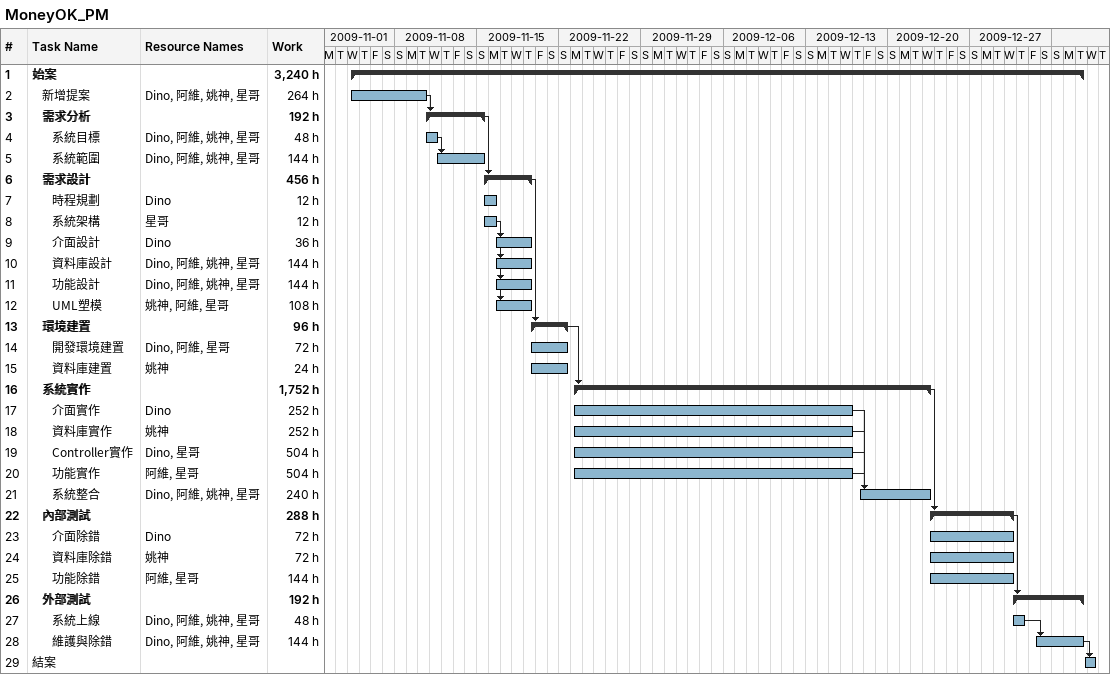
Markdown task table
MoneyOK_PM

| ID | Level | Task | Start | Finish | Predecessors | Resources | Work (h) |
|---|---|---|---|---|---|---|---|
| 1 | 1 | **始案** | 2009-11-04 | 2010-01-05 |  |  | 3240 |
| 2 | 2 | 新增提案 | 2009-11-04 | 2009-11-10 |  | Dino, 阿維, 姚神, 星哥 | 264 |
| 3 | 2 | **需求分析** | 2009-11-10 | 2009-11-15 | 2 |  | 192 |
| 4 | 3 | 系統目標 | 2009-11-10 | 2009-11-11 |  | Dino, 阿維, 姚神, 星哥 | 48 |
| 5 | 3 | 系統範圍 | 2009-11-11 | 2009-11-15 | 4 | Dino, 阿維, 姚神, 星哥 | 144 |
| 6 | 2 | **需求設計** | 2009-11-15 | 2009-11-19 | 3 |  | 456 |
| 7 | 3 | 時程規劃 | 2009-11-15 | 2009-11-16 |  | Dino | 12 |
| 8 | 3 | 系統架構 | 2009-11-15 | 2009-11-16 |  | 星哥 | 12 |
| 9 | 3 | 介面設計 | 2009-11-16 | 2009-11-19 | 8 | Dino | 36 |
| 10 | 3 | 資料庫設計 | 2009-11-16 | 2009-11-19 | 8 | Dino, 阿維, 姚神, 星哥 | 144 |
| 11 | 3 | 功能設計 | 2009-11-16 | 2009-11-19 | 8 | Dino, 阿維, 姚神, 星哥 | 144 |
| 12 | 3 | UML塑模 | 2009-11-16 | 2009-11-19 | 8 | 姚神, 阿維, 星哥 | 108 |
| 13 | 2 | **環境建置** | 2009-11-19 | 2009-11-22 | 6 |  | 96 |
| 14 | 3 | 開發環境建置 | 2009-11-19 | 2009-11-22 |  | Dino, 阿維, 星哥 | 72 |
| 15 | 3 | 資料庫建置 | 2009-11-19 | 2009-11-22 |  | 姚神 | 24 |
| 16 | 2 | **系統實作** | 2009-11-23 | 2009-12-23 | 13 |  | 1752 |
| 17 | 3 | 介面實作 | 2009-11-23 | 2009-12-17 |  | Dino | 252 |
| 18 | 3 | 資料庫實作 | 2009-11-23 | 2009-12-17 |  | 姚神 | 252 |
| 19 | 3 | Controller實作 | 2009-11-23 | 2009-12-17 |  | Dino, 星哥 | 504 |
| 20 | 3 | 功能實作 | 2009-11-23 | 2009-12-17 |  | 阿維, 星哥 | 504 |
| 21 | 3 | 系統整合 | 2009-12-17 | 2009-12-23 | 17, 18, 19, 20 | Dino, 阿維, 姚神, 星哥 | 240 |
| 22 | 2 | **內部測試** | 2009-12-23 | 2009-12-30 | 16 |  | 288 |
| 23 | 3 | 介面除錯 | 2009-12-23 | 2009-12-30 |  | Dino | 72 |
| 24 | 3 | 資料庫除錯 | 2009-12-23 | 2009-12-30 |  | 姚神 | 72 |
| 25 | 3 | 功能除錯 | 2009-12-23 | 2009-12-30 |  | 阿維, 星哥 | 144 |
| 26 | 2 | **外部測試** | 2009-12-30 | 2010-01-05 | 22 |  | 192 |
| 27 | 3 | 系統上線 | 2009-12-30 | 2009-12-31 |  | Dino, 阿維, 姚神, 星哥 | 48 |
| 28 | 3 | 維護與除錯 | 2010-01-01 | 2010-01-05 | 27 | Dino, 阿維, 姚神, 星哥 | 144 |
| 29 | 1 | 結案 | 2010-01-05 | 2010-01-06 | 28 |  |  |
